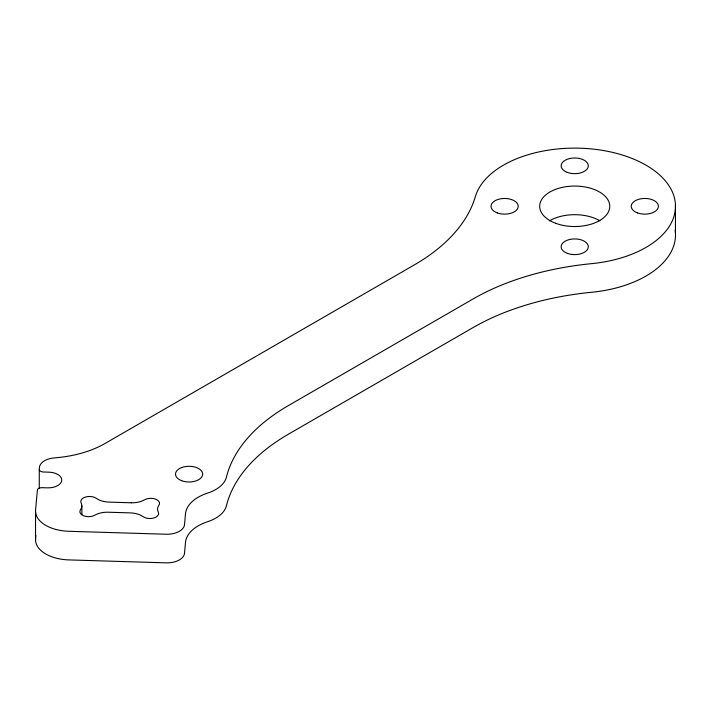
<?xml version="1.0" encoding="UTF-8"?>
<svg xmlns="http://www.w3.org/2000/svg" width="711" height="711" viewBox="0 0 711 711"><rect width="100%" height="100%" fill="white"/><g stroke="black" fill="none" stroke-linecap="round" stroke-linejoin="round"><path stroke-width="1.07" d="M35.861 535.49L35.577 538.636A35.052 20.237 0 0 0 68.745 559.904L166.09 562.854A17.526 10.114 0 0 0 184.513 553.282L185.5 542.377A43.815 25.294 0 0 1 207.665 521.687A37.683 21.757 0 0 0 226.4 505.823A219.068 126.478 0 0 1 288.382 434.208L473.126 327.549A219.068 126.478 0 0 1 591.516 292.283A100.766 58.178 0 0 0 675.166 230.222M675.45 204.635L675.45 233.252M81.854 505.921L81.854 514.728M39.265 469.58L39.265 488.288M35.55 511.84L35.55 540.458M549.532 220.845A35.052 20.237 0 0 1 599.942 220.863M37.39 490.066L35.577 510.018A35.052 20.237 0 0 0 68.745 531.286L166.09 534.237A17.526 10.114 0 0 0 184.513 524.665L185.5 513.76A43.815 25.294 0 0 1 207.665 493.07A37.683 21.757 0 0 0 226.4 477.205A219.068 126.478 0 0 1 288.382 405.59L473.126 298.931A219.068 126.478 0 0 1 591.516 263.657A100.766 58.178 0 0 0 675.334 203.053A100.766 58.178 0 0 0 580.345 148.208A100.766 58.178 0 0 0 475.357 196.6A219.068 126.478 0 0 1 414.264 264.945L105.006 443.495A87.622 50.588 0 0 1 54.631 457.866A17.526 10.114 0 0 0 39.443 467.367L39.265 469.349A4.382 2.533 0 0 0 43.415 472.006L48.881 472.175A13.58 7.839 0 0 1 61.733 480.414A13.58 7.839 0 0 1 47.459 487.835L41.993 487.675A4.382 2.533 0 0 0 37.39 490.066M131.233 502.784L109.112 502.117A17.526 10.114 0 0 1 96.367 498.349A8.763 5.057 0 0 0 85.48 497.042A8.763 5.057 0 0 0 81.134 502.953A17.526 10.114 0 0 1 80.53 509.689A8.763 5.057 0 0 0 83.774 515.839A8.763 5.057 0 0 0 94.839 515.191A17.526 10.114 0 0 1 108.188 512.222L130.309 512.889A17.526 10.114 0 0 1 143.053 516.648A8.763 5.057 0 0 0 153.94 517.963A8.763 5.057 0 0 0 158.277 512.044A17.526 10.114 0 0 1 158.891 505.308A8.763 5.057 0 0 0 155.647 499.166A8.763 5.057 0 0 0 144.582 499.806A17.526 10.114 0 0 1 131.233 502.784M567.494 253.409A13.58 7.839 0 0 0 588.29 247.064A13.58 7.839 0 0 0 568.373 239.838A13.58 7.839 0 0 0 567.494 253.409M567.325 172.4A13.58 7.839 0 0 0 588.281 166.232A13.58 7.839 0 0 0 568.56 158.837A13.58 7.839 0 0 0 567.325 172.4M497.22 212.873A13.58 7.839 0 0 0 518.186 206.705A13.58 7.839 0 0 0 498.455 199.311A13.58 7.839 0 0 0 497.22 212.873M637.42 212.873A13.58 7.839 0 0 0 658.386 206.705A13.58 7.839 0 0 0 638.656 199.311A13.58 7.839 0 0 0 637.42 212.873M555.629 223.263A35.052 20.237 0 0 0 609.727 207.354A35.052 20.237 0 0 0 558.81 188.264A35.052 20.237 0 0 0 555.629 223.263M181.696 480.716A13.58 7.839 0 0 0 202.662 474.548A13.58 7.839 0 0 0 182.931 467.154A13.58 7.839 0 0 0 181.696 480.716"/></g></svg>
